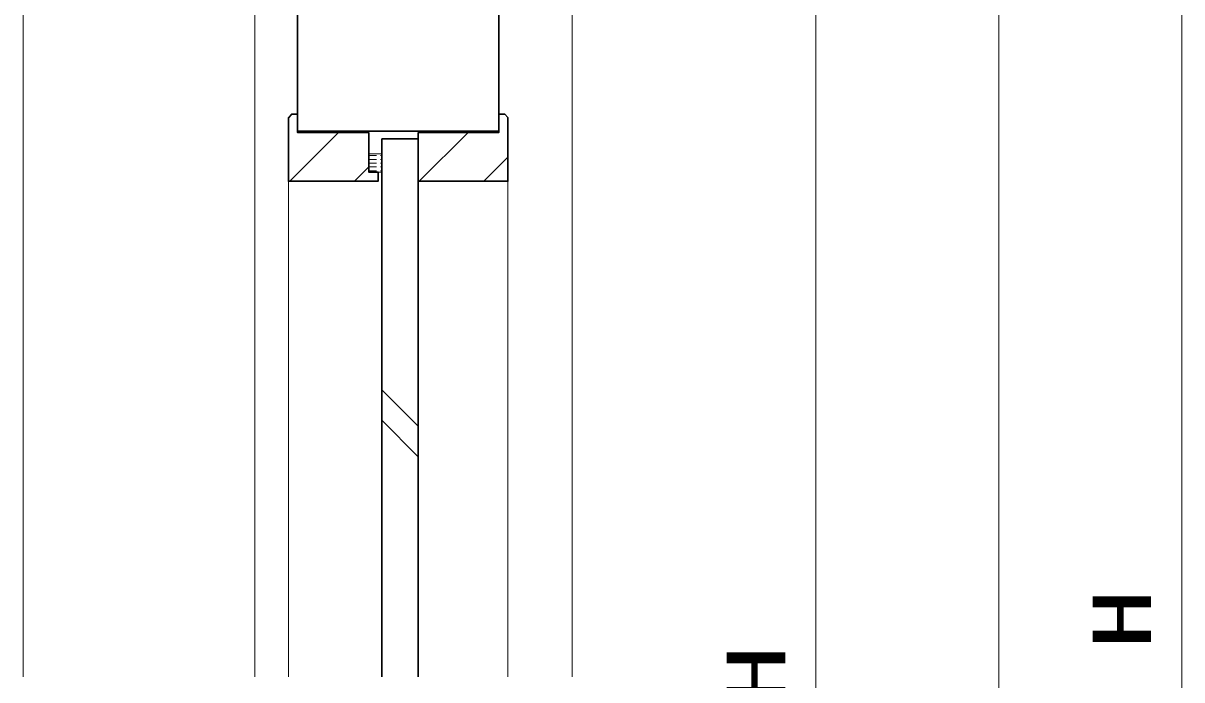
# Model space of a CAD drawing. Units: millimetres, scale not verified. Extents: x -1306 to 1306, y -607 to 607.
# Drawn here: x -512.6 to -322.6, y 183.1 to 290.9 of the extents above; entities that cross this region are included whole.
import ezdxf
from ezdxf.enums import TextEntityAlignment as Align

# ---------------------------------------------------------------- set-up
doc = ezdxf.new("R2010")
doc.units = ezdxf.units.MM
doc.header["$LTSCALE"] = 5
doc.linetypes.add('USER2', pattern=[0.375, 0.25, -0.125])
for name, color, linetype, lineweight in [('0-B_点線(水)', 6, 'USER2', 9), ('0-D_線(白)', 7, 'Continuous', 30), ('1-0_線(水)', 4, 'Continuous', 9), ('1-1_寸法線', 3, 'Continuous', 13), ('1-2_ハッチング', 6, 'Continuous', 9)]:
    doc.layers.add(name, color=color, linetype=linetype, lineweight=lineweight)
doc.styles.add('ＭＳ ゴシック', font='')
doc.styles.get('ＭＳ ゴシック').set_extended_font_data('MS Gothic')

msp = doc.modelspace()

# ---------------------------------------------------------------- linework, layer by layer
at = {"layer": '0-B_点線(水)'}
for p, q in [((-455.928, 269.197), (-453.828, 269.197)), ((-455.928, 268.572), (-453.828, 268.572)), ((-455.928, 267.947), (-453.828, 267.947)), ((-455.928, 267.322), (-453.828, 267.322)), ((-455.928, 266.697), (-453.828, 266.697))]:
    msp.add_line(p, q, dxfattribs=at)
at = {"layer": '0-D_線(白)'}
for p, q in [((-467.628, 393.469), (-467.628, 272.969)), ((-434.627, 393.448), (-434.627, 275.969)), ((-469.128, 275.469), (-468.628, 275.969)), ((-468.628, 275.969), (-467.628, 275.969)), ((-434.628, 275.969), (-433.628, 275.969)), ((-433.128, 275.469), (-433.628, 275.969)), ((-467.628, 273.219), (-434.628, 273.219)), ((-453.828, 183.637), (-453.828, 271.969)), ((-453.828, 271.969), (-447.828, 271.969)), ((-447.828, 183.637), (-447.828, 271.969))]:
    msp.add_line(p, q, dxfattribs=at)
for points in [[(-467.628, 275.969), (-467.628, 272.969), (-455.928, 272.969)], [(-434.628, 275.969), (-434.628, 272.969), (-447.828, 272.969)], [(-454.428, 266.469), (-454.428, 264.969), (-469.128, 264.969), (-469.128, 275.469)], [(-433.128, 275.469), (-433.128, 264.969), (-447.828, 264.969), (-447.828, 272.969)], [(-454.428, 266.469), (-455.928, 266.469), (-455.928, 272.969)], [(-454.428, 266.469), (-455.928, 266.469), (-455.928, 269.469)]]:
    msp.add_lwpolyline(points, dxfattribs=at)
at = {"layer": '1-0_線(水)'}
for p, q in [((-512.627, 433.448), (-512.627, 183.637)), ((-422.627, 433.448), (-422.627, 183.637)), ((-474.627, 403.448), (-474.627, 183.637)), ((-455.928, 269.469), (-453.828, 269.469)), ((-454.428, 266.469), (-453.828, 266.469)), ((-469.128, 264.969), (-469.128, 183.637)), ((-433.128, 264.969), (-433.128, 183.637)), ((-447.828, 224.77), (-453.828, 230.77)), ((-447.828, 219.77), (-453.828, 225.77))]:
    msp.add_line(p, q, dxfattribs=at)
at = {"layer": '1-1_寸法線'}
for p, q in [((-322.627, -43.552), (-322.627, 430.448)), ((-352.627, 400.448), (-352.627, -43.552)), ((-382.627, 390.448), (-382.627, -31.552))]:
    msp.add_line(p, q, dxfattribs=at)
at = {"layer": '1-2_ハッチング'}
for p, q in [((-469.128, 275.341), (-468.501, 275.969)), ((-468.894, 264.969), (-460.894, 272.969)), ((-447.681, 264.969), (-439.681, 272.969)), ((-437.074, 264.969), (-433.128, 268.915)), ((-458.287, 264.969), (-455.928, 267.328))]:
    msp.add_line(p, q, dxfattribs=at)

# ---------------------------------------------------------------- texts
at = {"layer": '1-1_寸法線', "style": 'ＭＳ ゴシック', "width": 1.5}
for s, p in [('H', (-324.777, 188.21)), ('DH', (-384.777, 169.21))]:
    msp.add_text(s, height=9.604, rotation=90, dxfattribs=at).set_placement(p, align=Align.BOTTOM_LEFT)

doc.saveas('drawing.dxf')
